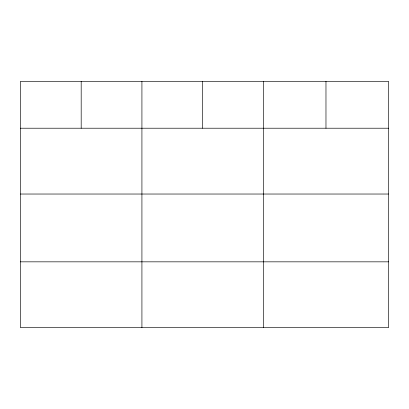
<?xml version="1.0" encoding="UTF-8"?>
<svg xmlns="http://www.w3.org/2000/svg" width="409" height="409" viewBox="0 0 409 409"><rect width="100%" height="100%" fill="white"/><g stroke="black" fill="none" stroke-linecap="round" stroke-linejoin="round"><path stroke-width="0.61" d="M388.55 194.03L388.55 81.355L20.45 81.355L20.45 327.645L388.55 327.645L388.55 194.03L20.45 194.03M20.45 128.216L388.55 128.216M20.45 261.837L388.55 261.837M325.973 81.355L325.973 128.216M263.396 81.355L263.396 327.645M202.659 81.355L202.659 128.216M141.923 81.355L141.923 327.645M81.187 81.355L81.187 128.216"/></g></svg>
